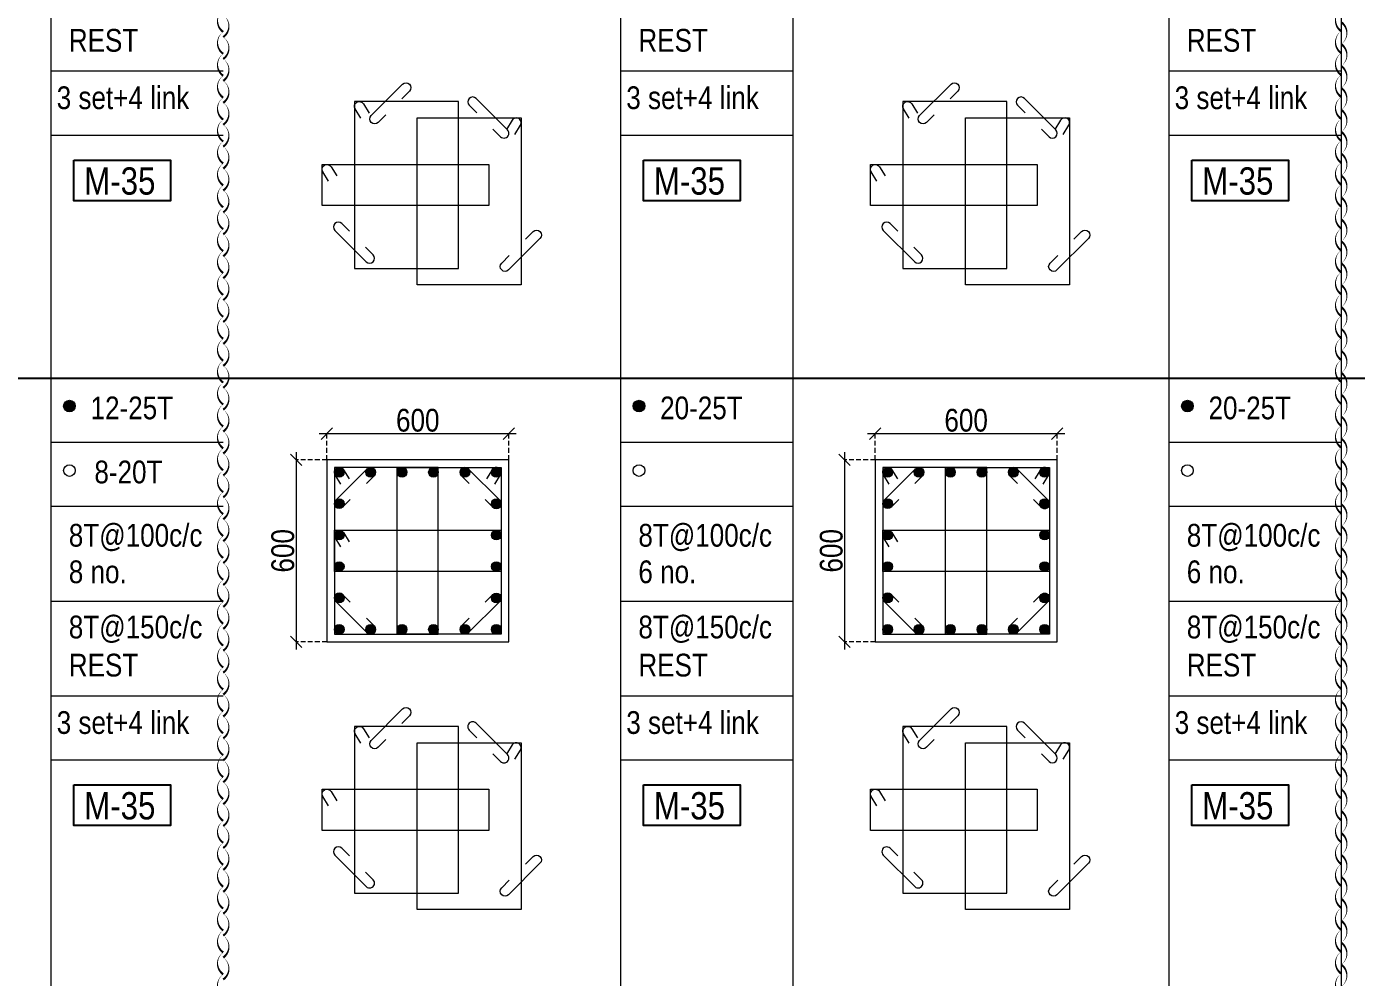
# Model space of a CAD drawing. Header units: millimetres. Extents: x 1112055 to 3390982, y -148532 to 766891.
# Drawn here: x 2247999 to 2265539, y 652073 to 664612 of the extents above; entities that cross this region are included whole.
import ezdxf
from ezdxf.enums import TextEntityAlignment as Align

# ---------------------------------------------------------------- set-up
doc = ezdxf.new("R2010")
doc.units = ezdxf.units.MM
doc.header["$PDMODE"] = 35
doc.header["$PDSIZE"] = -25
doc.linetypes.add('DASHED2', pattern=[0.375, 0.25, -0.125])
doc.linetypes.add('Hidden', pattern=[9.525, 6.35, -3.175])
for name, color, linetype, lineweight in [('B COL. SIZE DIM', 220, 'Continuous', 25), ('B COLSCH', 204, 'Continuous', 20), ('B COLUMN', 1, 'Hidden', 9), ('B P.C.C', 251, 'Continuous', 0), ('B STEEL', 34, 'Continuous', 15)]:
    doc.layers.add(name, color=color, linetype=linetype, lineweight=lineweight)
doc.layers.add('B TEXT', color=7, linetype='Continuous')
doc.styles.add('dim inside', font='romans.shx', dxfattribs={"width": 0.8, "height": 125})
doc.styles.add('SWINC', font='swissc.ttf')
doc.dimstyles.new('dim inside', dxfattribs={"dimtxt": 125, "dimasz": 100, "dimexe": 0, "dimexo": 0, "dimgap": 10, "dimtad": 0, "dimdec": 0, "dimzin": 0, "dimdsep": 46, "dimtxsty": 'dim inside', "dimblk": 'SMALL', "dimcen": 0.09, "dimadec": 0, "dimazin": 0, "dimtfac": 1, "dimtdec": 0, "dimtofl": 0, "dimtmove": 0, "dimatfit": 3, "dimfxl": 1, "dimtolj": 1, "dimtzin": 0, "dimarcsym": 2})

# ---------------------------------------------------------------- blocks, each defined once
blk = doc.blocks.new('_Oblique')
at = {"color": 0, "linetype": 'ByBlock', "lineweight": -2}
blk.add_line((-0.5, -0.5), (0.5, 0.5), dxfattribs=at)
blk = doc.blocks.new('*D3232')
at = {"layer": 'B COL. SIZE DIM', "color": 250, "lineweight": 9, "ltscale": 250, "transparency": 16777216}
blk.add_line((2251859, 659244), (2254459, 659244), dxfattribs=at)
at = {"layer": 'B COL. SIZE DIM', "color": 250, "linetype": 'DASHED2', "lineweight": 9, "ltscale": 250, "transparency": 16777216}
for p, q in [((2251959, 658899), (2251959, 659244)), ((2254359, 658899), (2254359, 659244))]:
    blk.add_line(p, q, dxfattribs=at)
at = {"layer": 'Defpoints', "color": 0, "transparency": 16777216}
for p in [(2254359, 659244), (2251959, 658899), (2254359, 658899)]:
    blk.add_point(p, dxfattribs=at)
at = {"layer": 'B COL. SIZE DIM', "color": 250, "lineweight": 9, "transparency": 16777216, "xscale": 150, "yscale": 150, "zscale": 150, "rotation": 180}
blk.add_blockref('_Oblique', (2251959, 659244), dxfattribs=at)
at = {"layer": 'B COL. SIZE DIM', "color": 250, "lineweight": 9, "transparency": 16777216, "xscale": 150, "yscale": 150, "zscale": 150}
blk.add_blockref('_Oblique', (2254359, 659244), dxfattribs=at)
at = {"layer": 'B COL. SIZE DIM', "color": 6, "transparency": 16777216, "insert": (2253159, 659419), "char_height": 300, "attachment_point": 5, "style": 'SWINC'}
blk.add_mtext('\\A1;600', dxfattribs=at)
blk = doc.blocks.new('*D3233')
at = {"layer": 'B COL. SIZE DIM', "color": 250, "lineweight": 9, "ltscale": 250, "transparency": 16777216}
blk.add_line((2251555, 658999), (2251555, 656399), dxfattribs=at)
at = {"layer": 'B COL. SIZE DIM', "color": 250, "linetype": 'DASHED2', "lineweight": 9, "ltscale": 250, "transparency": 16777216}
for p, q in [((2251959, 658899), (2251555, 658899)), ((2251959, 656499), (2251555, 656499))]:
    blk.add_line(p, q, dxfattribs=at)
at = {"layer": 'Defpoints', "color": 0, "transparency": 16777216}
for p in [(2251959, 658899), (2251555, 656499), (2251959, 656499)]:
    blk.add_point(p, dxfattribs=at)
at = {"layer": 'B COL. SIZE DIM', "color": 250, "lineweight": 9, "transparency": 16777216, "xscale": 150, "yscale": 150, "zscale": 150}
for p, rotation in [((2251555, 658899), 90), ((2251555, 656499), 270)]:
    blk.add_blockref('_Oblique', p, dxfattribs=dict(at, rotation=rotation))
at = {"layer": 'B COL. SIZE DIM', "color": 6, "transparency": 16777216, "insert": (2251380, 657699), "char_height": 300, "attachment_point": 5, "rotation": 90, "style": 'SWINC'}
blk.add_mtext('\\A1;600', dxfattribs=at)
blk = doc.blocks.new('*D3242')
at = {"layer": 'B COL. SIZE DIM', "color": 250, "lineweight": 9, "ltscale": 250, "transparency": 16777216}
blk.add_line((2259092, 659244), (2261692, 659244), dxfattribs=at)
at = {"layer": 'B COL. SIZE DIM', "color": 250, "linetype": 'DASHED2', "lineweight": 9, "ltscale": 250, "transparency": 16777216}
for p, q in [((2259192, 658899), (2259192, 659244)), ((2261592, 658899), (2261592, 659244))]:
    blk.add_line(p, q, dxfattribs=at)
at = {"layer": 'Defpoints', "color": 0, "transparency": 16777216}
for p in [(2261592, 659244), (2259192, 658899), (2261592, 658899)]:
    blk.add_point(p, dxfattribs=at)
at = {"layer": 'B COL. SIZE DIM', "color": 250, "lineweight": 9, "transparency": 16777216, "xscale": 150, "yscale": 150, "zscale": 150, "rotation": 180}
blk.add_blockref('_Oblique', (2259192, 659244), dxfattribs=at)
at = {"layer": 'B COL. SIZE DIM', "color": 250, "lineweight": 9, "transparency": 16777216, "xscale": 150, "yscale": 150, "zscale": 150}
blk.add_blockref('_Oblique', (2261592, 659244), dxfattribs=at)
at = {"layer": 'B COL. SIZE DIM', "color": 6, "transparency": 16777216, "insert": (2260392, 659419), "char_height": 300, "attachment_point": 5, "style": 'SWINC'}
blk.add_mtext('\\A1;600', dxfattribs=at)
blk = doc.blocks.new('*D3243')
at = {"layer": 'B COL. SIZE DIM', "color": 250, "lineweight": 9, "ltscale": 250, "transparency": 16777216}
blk.add_line((2258789, 658999), (2258789, 656399), dxfattribs=at)
at = {"layer": 'B COL. SIZE DIM', "color": 250, "linetype": 'DASHED2', "lineweight": 9, "ltscale": 250, "transparency": 16777216}
for p, q in [((2259192, 658899), (2258789, 658899)), ((2259192, 656499), (2258789, 656499))]:
    blk.add_line(p, q, dxfattribs=at)
at = {"layer": 'Defpoints', "color": 0, "transparency": 16777216}
for p in [(2259192, 658899), (2258789, 656499), (2259192, 656499)]:
    blk.add_point(p, dxfattribs=at)
at = {"layer": 'B COL. SIZE DIM', "color": 250, "lineweight": 9, "transparency": 16777216, "xscale": 150, "yscale": 150, "zscale": 150}
for p, rotation in [((2258789, 658899), 90), ((2258789, 656499), 270)]:
    blk.add_blockref('_Oblique', p, dxfattribs=dict(at, rotation=rotation))
at = {"layer": 'B COL. SIZE DIM', "color": 6, "transparency": 16777216, "insert": (2258614, 657699), "char_height": 300, "attachment_point": 5, "rotation": 90, "style": 'SWINC'}
blk.add_mtext('\\A1;600', dxfattribs=at)

msp = doc.modelspace()

# ---------------------------------------------------------------- hatches: boundary and pattern name
at = {"layer": 'B STEEL', "lineweight": 9, "ltscale": 0.5}
h = msp.add_hatch(color=34, dxfattribs=at)
edge = h.paths.add_edge_path()
edge.add_arc((2248564.7, 659608), 76.8, 0, 360)
h = msp.add_hatch(color=34, dxfattribs=at)
edge = h.paths.add_edge_path()
edge.add_arc((2256077.2, 659608), 76.8, 0, 360)
h = msp.add_hatch(color=34, dxfattribs=at)
edge = h.paths.add_edge_path()
edge.add_arc((2263310.8, 659608), 76.8, 0, 360)
h = msp.add_hatch(color=34, dxfattribs=at)
edge = h.paths.add_edge_path()
edge.add_arc((2252122.9, 658734.8), 64, 0, 360)
h = msp.add_hatch(color=34, dxfattribs=at)
edge = h.paths.add_edge_path()
edge.add_arc((2252537.3, 658734.8), 64, 180, 540, ccw=False)
at = {"layer": 'B STEEL'}
h = msp.add_hatch(color=34, dxfattribs=at)
edge = h.paths.add_edge_path()
edge.add_arc((2252951.7, 658734.8), 64, 0, 360)
h = msp.add_hatch(color=34, dxfattribs=at)
edge = h.paths.add_edge_path()
edge.add_arc((2253366.1, 658734.8), 64, 0, 360)
at = {"layer": 'B STEEL', "lineweight": 9, "ltscale": 0.5}
h = msp.add_hatch(color=34, dxfattribs=at)
edge = h.paths.add_edge_path()
edge.add_arc((2253780.4, 658734.8), 64, 180, 540, ccw=False)
h = msp.add_hatch(color=34, dxfattribs=at)
edge = h.paths.add_edge_path()
edge.add_arc((2254194.8, 658734.8), 64, 180, 540, ccw=False)
h = msp.add_hatch(color=34, dxfattribs=at)
edge = h.paths.add_edge_path()
edge.add_arc((2259356.4, 658734.8), 64, 0, 360)
h = msp.add_hatch(color=34, dxfattribs=at)
edge = h.paths.add_edge_path()
edge.add_arc((2259770.8, 658734.8), 64, 180, 540, ccw=False)
at = {"layer": 'B STEEL'}
h = msp.add_hatch(color=34, dxfattribs=at)
edge = h.paths.add_edge_path()
edge.add_arc((2260185.2, 658734.8), 64, 0, 360)
h = msp.add_hatch(color=34, dxfattribs=at)
edge = h.paths.add_edge_path()
edge.add_arc((2260599.6, 658734.8), 64, 0, 360)
at = {"layer": 'B STEEL', "lineweight": 9, "ltscale": 0.5}
h = msp.add_hatch(color=34, dxfattribs=at)
edge = h.paths.add_edge_path()
edge.add_arc((2261014, 658734.8), 64, 180, 540, ccw=False)
h = msp.add_hatch(color=34, dxfattribs=at)
edge = h.paths.add_edge_path()
edge.add_arc((2261428.4, 658734.8), 64, 180, 540, ccw=False)
h = msp.add_hatch(color=34, dxfattribs=at)
edge = h.paths.add_edge_path()
edge.add_arc((2252122.9, 658320.4), 64, 0, 360)
h = msp.add_hatch(color=34, dxfattribs=at)
edge = h.paths.add_edge_path()
edge.add_arc((2254194.8, 658320.4), 64, 180, 540, ccw=False)
h = msp.add_hatch(color=34, dxfattribs=at)
edge = h.paths.add_edge_path()
edge.add_arc((2259356.4, 658320.4), 64, 0, 360)
h = msp.add_hatch(color=34, dxfattribs=at)
edge = h.paths.add_edge_path()
edge.add_arc((2261428.4, 658320.4), 64, 180, 540, ccw=False)
at = {"layer": 'B STEEL'}
h = msp.add_hatch(color=34, dxfattribs=at)
edge = h.paths.add_edge_path()
edge.add_arc((2252122.9, 657906), 64, 0, 360)
h = msp.add_hatch(color=34, dxfattribs=at)
edge = h.paths.add_edge_path()
edge.add_arc((2254194.8, 657906), 64, 0, 360)
h = msp.add_hatch(color=34, dxfattribs=at)
edge = h.paths.add_edge_path()
edge.add_arc((2259356.4, 657906), 64, 0, 360)
h = msp.add_hatch(color=34, dxfattribs=at)
edge = h.paths.add_edge_path()
edge.add_arc((2261428.4, 657906), 64, 0, 360)
h = msp.add_hatch(color=34, dxfattribs=at)
edge = h.paths.add_edge_path()
edge.add_arc((2252122.9, 657491.6), 64, 0, 360)
h = msp.add_hatch(color=34, dxfattribs=at)
edge = h.paths.add_edge_path()
edge.add_arc((2254194.8, 657491.6), 64, 0, 360)
h = msp.add_hatch(color=34, dxfattribs=at)
edge = h.paths.add_edge_path()
edge.add_arc((2259356.4, 657491.6), 64, 0, 360)
h = msp.add_hatch(color=34, dxfattribs=at)
edge = h.paths.add_edge_path()
edge.add_arc((2261428.4, 657491.6), 64, 0, 360)
at = {"layer": 'B STEEL', "lineweight": 9, "ltscale": 0.5}
h = msp.add_hatch(color=34, dxfattribs=at)
edge = h.paths.add_edge_path()
edge.add_arc((2252122.9, 657077.2), 64, 0, 360)
h = msp.add_hatch(color=34, dxfattribs=at)
edge = h.paths.add_edge_path()
edge.add_arc((2254194.8, 657077.2), 64, 180, 540, ccw=False)
h = msp.add_hatch(color=34, dxfattribs=at)
edge = h.paths.add_edge_path()
edge.add_arc((2259356.4, 657077.2), 64, 0, 360)
h = msp.add_hatch(color=34, dxfattribs=at)
edge = h.paths.add_edge_path()
edge.add_arc((2261428.4, 657077.2), 64, 180, 540, ccw=False)
h = msp.add_hatch(color=34, dxfattribs=at)
edge = h.paths.add_edge_path()
edge.add_arc((2252122.9, 656662.8), 64, 0, 360, ccw=False)
h = msp.add_hatch(color=34, dxfattribs=at)
edge = h.paths.add_edge_path()
edge.add_arc((2252537.3, 656662.8), 64, -180, 180)
at = {"layer": 'B STEEL'}
h = msp.add_hatch(color=34, dxfattribs=at)
edge = h.paths.add_edge_path()
edge.add_arc((2252951.7, 656662.8), 64, 0, 360)
h = msp.add_hatch(color=34, dxfattribs=at)
edge = h.paths.add_edge_path()
edge.add_arc((2253366.1, 656662.8), 64, 0, 360)
at = {"layer": 'B STEEL', "lineweight": 9, "ltscale": 0.5}
h = msp.add_hatch(color=34, dxfattribs=at)
edge = h.paths.add_edge_path()
edge.add_arc((2253780.4, 656662.8), 64, -180, 180)
h = msp.add_hatch(color=34, dxfattribs=at)
edge = h.paths.add_edge_path()
edge.add_arc((2254194.8, 656662.8), 64, -180, 180)
h = msp.add_hatch(color=34, dxfattribs=at)
edge = h.paths.add_edge_path()
edge.add_arc((2259356.4, 656662.8), 64, 0, 360, ccw=False)
h = msp.add_hatch(color=34, dxfattribs=at)
edge = h.paths.add_edge_path()
edge.add_arc((2259770.8, 656662.8), 64, -180, 180)
at = {"layer": 'B STEEL'}
h = msp.add_hatch(color=34, dxfattribs=at)
edge = h.paths.add_edge_path()
edge.add_arc((2260185.2, 656662.8), 64, 0, 360)
h = msp.add_hatch(color=34, dxfattribs=at)
edge = h.paths.add_edge_path()
edge.add_arc((2260599.6, 656662.8), 64, 0, 360)
at = {"layer": 'B STEEL', "lineweight": 9, "ltscale": 0.5}
h = msp.add_hatch(color=34, dxfattribs=at)
edge = h.paths.add_edge_path()
edge.add_arc((2261014, 656662.8), 64, -180, 180)
h = msp.add_hatch(color=34, dxfattribs=at)
edge = h.paths.add_edge_path()
edge.add_arc((2261428.4, 656662.8), 64, -180, 180)

# ---------------------------------------------------------------- linework, layer by layer
msp.add_line((2203002.6, 659976.3), (2389841.5, 659976.3))
at = {"layer": 'B COLSCH', "color": 250, "lineweight": 0}
for p, q in [((2248318.4, 676456), (2248318.4, 627016.9)), ((2258105.3, 676456), (2258105.3, 618141.8)), ((2263064.5, 676456), (2263064.5, 627016.9)), ((2265338.9, 676456), (2265338.9, 618141.8)), ((2255830.9, 668216.1), (2255830.9, 627016.9)), ((2248318.4, 664026.6), (2250592.8, 664026.6)), ((2255830.9, 664026.6), (2258105.3, 664026.6)), ((2263064.5, 664026.6), (2265338.9, 664026.6)), ((2248318.4, 663181.6), (2250592.8, 663181.6)), ((2255830.9, 663181.6), (2258105.3, 663181.6)), ((2263064.5, 663181.6), (2265338.9, 663181.6)), ((2203002.6, 659976.3), (2375997.6, 659976.3)), ((2248318.4, 659131.3), (2250592.8, 659131.3)), ((2255830.9, 659131.3), (2258105.3, 659131.3)), ((2263064.5, 659131.3), (2265338.9, 659131.3)), ((2248318.4, 658286.3), (2250592.8, 658286.3)), ((2255830.9, 658286.3), (2258105.3, 658286.3)), ((2263064.5, 658286.3), (2265338.9, 658286.3)), ((2248318.4, 657036.5), (2250592.8, 657036.5)), ((2255830.9, 657036.5), (2258105.3, 657036.5)), ((2263064.5, 657036.5), (2265338.9, 657036.5)), ((2248318.4, 655786.7), (2250592.8, 655786.7)), ((2255830.9, 655786.7), (2258105.3, 655786.7)), ((2263064.5, 655786.7), (2265338.9, 655786.7)), ((2248318.4, 654941.7), (2250592.8, 654941.7)), ((2255830.9, 654941.7), (2258105.3, 654941.7)), ((2263064.5, 654941.7), (2265338.9, 654941.7))]:
    msp.add_line(p, q, dxfattribs=at)
at = {"layer": 'B COLUMN', "color": 1, "linetype": 'ByBlock', "lineweight": 20}
for points in [[(2251958.9, 656498.8), (2254358.9, 656498.8), (2254358.9, 658898.8), (2251958.9, 658898.8)], [(2259192.4, 656498.8), (2261592.4, 656498.8), (2261592.4, 658898.8), (2259192.4, 658898.8)]]:
    msp.add_lwpolyline(points, close=True, dxfattribs=at)
at = {"layer": 'B P.C.C', "color": 3, "lineweight": 0}
for points in [[(2250592.8, 664831, 0, 28.9, 0.5205671), (2250592.8, 664542, 0, 28.9, 0.5205671), (2250592.8, 664252.9, 0, 28.9, 0.5205671), (2250592.8, 663963.9, 0, 28.9, 0.5205671), (2250592.8, 663674.9, 0, 28.9, 0.5205671), (2250592.8, 663385.8, 0, 28.9, 0.5205671), (2250592.8, 663096.8, 0, 28.9, 0.5205671), (2250592.8, 662807.8, 0, 28.9, 0.5205671), (2250592.8, 662518.7, 0, 28.9, 0.5205671), (2250592.8, 662229.7, 0, 28.9, 0.5205671), (2250592.8, 661940.7, 0, 28.9, 0.5205671), (2250592.8, 661651.7, 0, 28.9, 0.5205671), (2250592.8, 661362.6, 0, 28.9, 0.5205671), (2250592.8, 661073.6, 0, 28.9, 0.5205671), (2250592.8, 660784.6, 0, 28.9, 0.5205671), (2250592.8, 660495.5, 0, 28.9, 0.5205671), (2250592.8, 660206.5, 0, 28.9, 0.5205671), (2250592.8, 659917.5, 0, 28.9, 0.5205671), (2250592.8, 659628.4, 0, 28.9, 0.5205671), (2250592.8, 659339.4, 0, 28.9, 0.5205671), (2250592.8, 659050.4, 0, 28.9, 0.5205671), (2250592.8, 658761.4, 0, 28.9, 0.5205671), (2250592.8, 658472.3, 0, 28.9, 0.5205671), (2250592.8, 658183.3, 0, 28.9, 0.5205671), (2250592.8, 657894.3, 0, 28.9, 0.5205671), (2250592.8, 657605.2, 0, 28.9, 0.5205671), (2250592.8, 657316.2, 0, 28.9, 0.5205671), (2250592.8, 657027.2, 0, 28.9, 0.5205671), (2250592.8, 656738.1, 0, 28.9, 0.5205671), (2250592.8, 656449.1, 0, 28.9, 0.5205671), (2250592.8, 656160.1, 0, 28.9, 0.5205671), (2250592.8, 655871.1, 0, 28.9, 0.5205671), (2250592.8, 655582, 0, 28.9, 0.5205671), (2250592.8, 655293, 0, 28.9, 0.5205671), (2250592.8, 655004, 0, 28.9, 0.5205671), (2250592.8, 654714.9, 0, 28.9, 0.5205671), (2250592.8, 654425.9, 0, 28.9, 0.5205671), (2250592.8, 654136.9, 0, 28.9, 0.5205671), (2250592.8, 653847.8, 0, 28.9, 0.5205671), (2250592.8, 653558.8, 0, 28.9, 0.5205671), (2250592.8, 653269.8, 0, 28.9, 0.5205671), (2250592.8, 652980.8, 0, 28.9, 0.5205671), (2250592.8, 652691.7, 0, 28.9, 0.5205671), (2250592.8, 652402.7, 0, 28.9, 0.5205671), (2250592.8, 652113.7, 0, 28.9, 0.5205671), (2250592.8, 651824.6, 0, 28.9, 0.5205671)], [(2250592.8, 664763.3, 0, 28.9, -0.5205671), (2250592.8, 664474.3, 0, 28.9, -0.5205671), (2250592.8, 664185.3, 0, 28.9, -0.5205671), (2250592.8, 663896.2, 0, 28.9, -0.5205671), (2250592.8, 663607.2, 0, 28.9, -0.5205671), (2250592.8, 663318.2, 0, 28.9, -0.5205671), (2250592.8, 663029.2, 0, 28.9, -0.5205671), (2250592.8, 662740.1, 0, 28.9, -0.5205671), (2250592.8, 662451.1, 0, 28.9, -0.5205671), (2250592.8, 662162.1, 0, 28.9, -0.5205671), (2250592.8, 661873, 0, 28.9, -0.5205671), (2250592.8, 661584, 0, 28.9, -0.5205671), (2250592.8, 661295, 0, 28.9, -0.5205671), (2250592.8, 661005.9, 0, 28.9, -0.5205671), (2250592.8, 660716.9, 0, 28.9, -0.5205671), (2250592.8, 660427.9, 0, 28.9, -0.5205671), (2250592.8, 660138.9, 0, 28.9, -0.5205671), (2250592.8, 659849.8, 0, 28.9, -0.5205671), (2250592.8, 659560.8, 0, 28.9, -0.5205671), (2250592.8, 659271.8, 0, 28.9, -0.5205671), (2250592.8, 658982.7, 0, 28.9, -0.5205671), (2250592.8, 658693.7, 0, 28.9, -0.5205671), (2250592.8, 658404.7, 0, 28.9, -0.5205671), (2250592.8, 658115.6, 0, 28.9, -0.5205671), (2250592.8, 657826.6, 0, 28.9, -0.5205671), (2250592.8, 657537.6, 0, 28.9, -0.5205671), (2250592.8, 657248.6, 0, 28.9, -0.5205671), (2250592.8, 656959.5, 0, 28.9, -0.5205671), (2250592.8, 656670.5, 0, 28.9, -0.5205671), (2250592.8, 656381.5, 0, 28.9, -0.5205671), (2250592.8, 656092.4, 0, 28.9, -0.5205671), (2250592.8, 655803.4, 0, 28.9, -0.5205671), (2250592.8, 655514.4, 0, 28.9, -0.5205671), (2250592.8, 655225.3, 0, 28.9, -0.5205671), (2250592.8, 654936.3, 0, 28.9, -0.5205671), (2250592.8, 654647.3, 0, 28.9, -0.5205671), (2250592.8, 654358.3, 0, 28.9, -0.5205671), (2250592.8, 654069.2, 0, 28.9, -0.5205671), (2250592.8, 653780.2, 0, 28.9, -0.5205671), (2250592.8, 653491.2, 0, 28.9, -0.5205671), (2250592.8, 653202.1, 0, 28.9, -0.5205671), (2250592.8, 652913.1, 0, 28.9, -0.5205671), (2250592.8, 652624.1, 0, 28.9, -0.5205671), (2250592.8, 652335, 0, 28.9, -0.5205671), (2250592.8, 652046, 0, 28.9, -0.5205671)], [(2265338.9, 664840.5, 0, 28.9, 0.5205671), (2265338.9, 664551.5, 0, 28.9, 0.5205671), (2265338.9, 664262.4, 0, 28.9, 0.5205671), (2265338.9, 663973.4, 0, 28.9, 0.5205671), (2265338.9, 663684.4, 0, 28.9, 0.5205671), (2265338.9, 663395.3, 0, 28.9, 0.5205671), (2265338.9, 663106.3, 0, 28.9, 0.5205671), (2265338.9, 662817.3, 0, 28.9, 0.5205671), (2265338.9, 662528.2, 0, 28.9, 0.5205671), (2265338.9, 662239.2, 0, 28.9, 0.5205671), (2265338.9, 661950.2, 0, 28.9, 0.5205671), (2265338.9, 661661.2, 0, 28.9, 0.5205671), (2265338.9, 661372.1, 0, 28.9, 0.5205671), (2265338.9, 661083.1, 0, 28.9, 0.5205671), (2265338.9, 660794.1, 0, 28.9, 0.5205671), (2265338.9, 660505, 0, 28.9, 0.5205671), (2265338.9, 660216, 0, 28.9, 0.5205671), (2265338.9, 659927, 0, 28.9, 0.5205671), (2265338.9, 659637.9, 0, 28.9, 0.5205671), (2265338.9, 659348.9, 0, 28.9, 0.5205671), (2265338.9, 659059.9, 0, 28.9, 0.5205671), (2265338.9, 658770.9, 0, 28.9, 0.5205671), (2265338.9, 658481.8, 0, 28.9, 0.5205671), (2265338.9, 658192.8, 0, 28.9, 0.5205671), (2265338.9, 657903.8, 0, 28.9, 0.5205671), (2265338.9, 657614.7, 0, 28.9, 0.5205671), (2265338.9, 657325.7, 0, 28.9, 0.5205671), (2265338.9, 657036.7, 0, 28.9, 0.5205671), (2265338.9, 656747.6, 0, 28.9, 0.5205671), (2265338.9, 656458.6, 0, 28.9, 0.5205671), (2265338.9, 656169.6, 0, 28.9, 0.5205671), (2265338.9, 655880.6, 0, 28.9, 0.5205671), (2265338.9, 655591.5, 0, 28.9, 0.5205671), (2265338.9, 655302.5, 0, 28.9, 0.5205671), (2265338.9, 655013.5, 0, 28.9, 0.5205671), (2265338.9, 654724.4, 0, 28.9, 0.5205671), (2265338.9, 654435.4, 0, 28.9, 0.5205671), (2265338.9, 654146.4, 0, 28.9, 0.5205671), (2265338.9, 653857.3, 0, 28.9, 0.5205671), (2265338.9, 653568.3, 0, 28.9, 0.5205671), (2265338.9, 653279.3, 0, 28.9, 0.5205671), (2265338.9, 652990.3, 0, 28.9, 0.5205671), (2265338.9, 652701.2, 0, 28.9, 0.5205671), (2265338.9, 652412.2, 0, 28.9, 0.5205671), (2265338.9, 652123.2, 0, 28.9, 0.5205671), (2265338.9, 651834.1, 0, 28.9, 0.5205671)], [(2265338.9, 651952.7, 0, 28.9, 0.5205671), (2265338.9, 652241.8, 0, 28.9, 0.5205671), (2265338.9, 652530.8, 0, 28.9, 0.5205671), (2265338.9, 652819.8, 0, 28.9, 0.5205671), (2265338.9, 653108.8, 0, 28.9, 0.5205671), (2265338.9, 653397.9, 0, 28.9, 0.5205671), (2265338.9, 653686.9, 0, 28.9, 0.5205671), (2265338.9, 653975.9, 0, 28.9, 0.5205671), (2265338.9, 654265, 0, 28.9, 0.5205671), (2265338.9, 654554, 0, 28.9, 0.5205671), (2265338.9, 654843, 0, 28.9, 0.5205671), (2265338.9, 655132.1, 0, 28.9, 0.5205671), (2265338.9, 655421.1, 0, 28.9, 0.5205671), (2265338.9, 655710.1, 0, 28.9, 0.5205671), (2265338.9, 655999.1, 0, 28.9, 0.5205671), (2265338.9, 656288.2, 0, 28.9, 0.5205671), (2265338.9, 656577.2, 0, 28.9, 0.5205671), (2265338.9, 656866.2, 0, 28.9, 0.5205671), (2265338.9, 657155.3, 0, 28.9, 0.5205671), (2265338.9, 657444.3, 0, 28.9, 0.5205671), (2265338.9, 657733.3, 0, 28.9, 0.5205671), (2265338.9, 658022.4, 0, 28.9, 0.5205671), (2265338.9, 658311.4, 0, 28.9, 0.5205671), (2265338.9, 658600.4, 0, 28.9, 0.5205671), (2265338.9, 658889.4, 0, 28.9, 0.5205671), (2265338.9, 659178.5, 0, 28.9, 0.5205671), (2265338.9, 659467.5, 0, 28.9, 0.5205671), (2265338.9, 659756.5, 0, 28.9, 0.5205671), (2265338.9, 660045.6, 0, 28.9, 0.5205671), (2265338.9, 660334.6, 0, 28.9, 0.5205671), (2265338.9, 660623.6, 0, 28.9, 0.5205671), (2265338.9, 660912.7, 0, 28.9, 0.5205671), (2265338.9, 661201.7, 0, 28.9, 0.5205671), (2265338.9, 661490.7, 0, 28.9, 0.5205671), (2265338.9, 661779.7, 0, 28.9, 0.5205671), (2265338.9, 662068.8, 0, 28.9, 0.5205671), (2265338.9, 662357.8, 0, 28.9, 0.5205671), (2265338.9, 662646.8, 0, 28.9, 0.5205671), (2265338.9, 662935.9, 0, 28.9, 0.5205671), (2265338.9, 663224.9, 0, 28.9, 0.5205671), (2265338.9, 663513.9, 0, 28.9, 0.5205671), (2265338.9, 663803, 0, 28.9, 0.5205671), (2265338.9, 664092, 0, 28.9, 0.5205671), (2265338.9, 664381, 0, 28.9, 0.5205671), (2265338.9, 664670, 0, 28.9, 0.5205671)]]:
    msp.add_lwpolyline(points, format="xyseb", dxfattribs=at)
at = {"layer": 'B STEEL', "color": 34, "lineweight": 9, "ltscale": 0.5}
for points in [[(2252735.9, 663448.5), (2252635.1, 663347.6, -1), (2252544.5, 663438.2), (2252958.9, 663852.5, -1), (2253049.5, 663762), (2252948.6, 663661.1)], [(2259969.5, 663448.5), (2259868.6, 663347.6, -1), (2259778.1, 663438.2), (2260192.5, 663852.5, -1), (2260283, 663762), (2260182.2, 663661.1)], [(2252407.1, 663404), (2252332.4, 663525.5, -1), (2252441.4, 663592.6), (2252516.2, 663471.1)], [(2254150.6, 663261), (2254251.4, 663160.1, 1), (2254342, 663250.6), (2253927.6, 663665, 1), (2253837, 663574.5), (2253937.9, 663473.6)], [(2259640.7, 663404), (2259565.9, 663525.5, -1), (2259674.9, 663592.6), (2259749.7, 663471.1)], [(2261384.1, 663261), (2261485, 663160.1, 1), (2261575.5, 663250.6), (2261161.1, 663665, 1), (2261070.6, 663574.5), (2261171.5, 663473.6)], [(2254438.6, 663189.4), (2254513.4, 663310.9, 1), (2254404.3, 663378), (2254329.5, 663256.5)], [(2261672.1, 663189.4), (2261746.9, 663310.9, 1), (2261637.9, 663378), (2261563.1, 663256.5)], [(2251981.2, 662575.2), (2251906.4, 662696.7, -1), (2252015.5, 662763.8), (2252090.2, 662642.3)], [(2259214.7, 662575.2), (2259140, 662696.7, -1), (2259249, 662763.8), (2259323.8, 662642.3)], [(2252256.8, 661914.8), (2252156, 662015.7, 1), (2252065.4, 661925.2), (2252479.8, 661510.8, 1), (2252570.3, 661601.3), (2252469.5, 661702.2)], [(2259490.4, 661914.8), (2259389.5, 662015.7, 1), (2259299, 661925.2), (2259713.4, 661510.8, 1), (2259803.9, 661601.3), (2259703, 661702.2)], [(2254579.1, 661806.9), (2254680, 661907.8, -1), (2254770.5, 661817.2), (2254356.1, 661402.9, -1), (2254265.6, 661493.4), (2254366.5, 661594.3)], [(2261812.7, 661806.9), (2261913.5, 661907.8, -1), (2262004.1, 661817.2), (2261589.7, 661402.9, -1), (2261499.1, 661493.4), (2261600, 661594.3)], [(2252143.1, 658579.7), (2252068.4, 658701.2, -1), (2252177.4, 658768.3), (2252252.2, 658646.8)], [(2252269, 658376), (2252168.1, 658275.1, -1), (2252077.6, 658365.6), (2252492, 658780, -1), (2252582.5, 658689.5), (2252481.7, 658588.6)], [(2254048.7, 658376), (2254149.6, 658275.1, 1), (2254240.1, 658365.6), (2253825.7, 658780, 1), (2253735.2, 658689.5), (2253836, 658588.6)], [(2254174.6, 658579.7), (2254249.4, 658701.2, 1), (2254140.3, 658768.3), (2254065.6, 658646.8)], [(2259376.7, 658579.7), (2259301.9, 658701.2, -1), (2259410.9, 658768.3), (2259485.7, 658646.8)], [(2259502.6, 658376), (2259401.7, 658275.1, -1), (2259311.2, 658365.6), (2259725.5, 658780, -1), (2259816.1, 658689.5), (2259715.2, 658588.6)], [(2261282.2, 658376), (2261383.1, 658275.1, 1), (2261473.7, 658365.6), (2261059.3, 658780, 1), (2260968.7, 658689.5), (2261069.6, 658588.6)], [(2261408.1, 658579.7), (2261482.9, 658701.2, 1), (2261373.9, 658768.3), (2261299.1, 658646.8)], [(2252143.1, 657750.9), (2252068.4, 657872.4, -1), (2252177.4, 657939.5), (2252252.2, 657818.1)], [(2259376.7, 657750.9), (2259301.9, 657872.4, -1), (2259410.9, 657939.5), (2259485.7, 657818.1)], [(2252269, 657021.6), (2252168.1, 657122.5, 1), (2252077.6, 657031.9), (2252492, 656617.5, 1), (2252582.5, 656708.1), (2252481.7, 656808.9)], [(2254048.7, 657021.6), (2254149.6, 657122.5, -1), (2254240.1, 657031.9), (2253825.7, 656617.5, -1), (2253735.2, 656708.1), (2253836, 656808.9)], [(2259502.6, 657021.6), (2259401.7, 657122.5, 1), (2259311.2, 657031.9), (2259725.5, 656617.5, 1), (2259816.1, 656708.1), (2259715.2, 656808.9)], [(2261282.2, 657021.6), (2261383.1, 657122.5, -1), (2261473.7, 657031.9), (2261059.3, 656617.5, -1), (2260968.7, 656708.1), (2261069.6, 656808.9)], [(2252735.9, 655208.6), (2252635.1, 655107.8, -1), (2252544.5, 655198.3), (2252958.9, 655612.7, -1), (2253049.5, 655522.2), (2252948.6, 655421.3)], [(2259969.5, 655208.6), (2259868.6, 655107.8, -1), (2259778.1, 655198.3), (2260192.5, 655612.7, -1), (2260283, 655522.2), (2260182.2, 655421.3)], [(2252407.1, 655164.1), (2252332.4, 655285.6, -1), (2252441.4, 655352.7), (2252516.2, 655231.3)], [(2254150.6, 655021.1), (2254251.4, 654920.3, 1), (2254342, 655010.8), (2253927.6, 655425.2, 1), (2253837, 655334.6), (2253937.9, 655233.8)], [(2259640.7, 655164.1), (2259565.9, 655285.6, -1), (2259674.9, 655352.7), (2259749.7, 655231.3)], [(2261384.1, 655021.1), (2261485, 654920.3, 1), (2261575.5, 655010.8), (2261161.1, 655425.2, 1), (2261070.6, 655334.6), (2261171.5, 655233.8)], [(2254438.6, 654949.6), (2254513.4, 655071, 1), (2254404.3, 655138.2), (2254329.5, 655016.7)], [(2261672.1, 654949.6), (2261746.9, 655071, 1), (2261637.9, 655138.2), (2261563.1, 655016.7)], [(2251981.2, 654335.4), (2251906.4, 654456.8, -1), (2252015.5, 654524), (2252090.2, 654402.5)], [(2259214.7, 654335.4), (2259140, 654456.8, -1), (2259249, 654524), (2259323.8, 654402.5)], [(2252256.8, 653675), (2252156, 653775.9, 1), (2252065.4, 653685.3), (2252479.8, 653270.9, 1), (2252570.3, 653361.5), (2252469.5, 653462.3)], [(2259490.4, 653675), (2259389.5, 653775.9, 1), (2259299, 653685.3), (2259713.4, 653270.9, 1), (2259803.9, 653361.5), (2259703, 653462.3)], [(2254579.1, 653567.1), (2254680, 653667.9, -1), (2254770.5, 653577.4), (2254356.1, 653163, -1), (2254265.6, 653253.6), (2254366.5, 653354.4)], [(2261812.7, 653567.1), (2261913.5, 653667.9, -1), (2262004.1, 653577.4), (2261589.7, 653163, -1), (2261499.1, 653253.6), (2261600, 653354.4)]]:
    msp.add_lwpolyline(points, format="xyb", dxfattribs=at)
for points in [[(2252322.9, 661423), (2253694.1, 661423), (2253694.1, 663623), (2252322.9, 663623)], [(2259556.4, 661423), (2260927.6, 661423), (2260927.6, 663623), (2259556.4, 663623)], [(2254522.9, 661208.5), (2253151.6, 661208.5), (2253151.6, 663408.5), (2254522.9, 663408.5)], [(2261756.4, 661208.5), (2260385.2, 661208.5), (2260385.2, 663408.5), (2261756.4, 663408.5)], [(2251896.9, 662794.3), (2254096.9, 662794.3), (2254096.9, 662251.8), (2251896.9, 662251.8)], [(2259130.5, 662794.3), (2261330.5, 662794.3), (2261330.5, 662251.8), (2259130.5, 662251.8)], [(2252058.9, 656598.8), (2253430.1, 656598.8), (2253430.1, 658798.8), (2252058.9, 658798.8)], [(2254258.9, 656598.8), (2252887.6, 656598.8), (2252887.6, 658798.8), (2254258.9, 658798.8)], [(2259292.4, 656598.8), (2260663.6, 656598.8), (2260663.6, 658798.8), (2259292.4, 658798.8)], [(2261492.4, 656598.8), (2260121.2, 656598.8), (2260121.2, 658798.8), (2261492.4, 658798.8)], [(2252058.9, 657970), (2254258.9, 657970), (2254258.9, 657427.6), (2252058.9, 657427.6)], [(2259292.4, 657970), (2261492.4, 657970), (2261492.4, 657427.6), (2259292.4, 657427.6)], [(2252322.9, 653183.2), (2253694.1, 653183.2), (2253694.1, 655383.2), (2252322.9, 655383.2)], [(2259556.4, 653183.2), (2260927.6, 653183.2), (2260927.6, 655383.2), (2259556.4, 655383.2)], [(2254522.9, 652968.6), (2253151.6, 652968.6), (2253151.6, 655168.6), (2254522.9, 655168.6)], [(2261756.4, 652968.6), (2260385.2, 652968.6), (2260385.2, 655168.6), (2261756.4, 655168.6)], [(2251896.9, 654554.4), (2254096.9, 654554.4), (2254096.9, 654012), (2251896.9, 654012)], [(2259130.5, 654554.4), (2261330.5, 654554.4), (2261330.5, 654012), (2259130.5, 654012)]]:
    msp.add_lwpolyline(points, close=True, dxfattribs=at)
for centre, radius in [((2248564.7, 659608), 76.8), ((2256077.2, 659608), 76.8), ((2263310.8, 659608), 76.8), ((2248564.7, 658757.7), 76.8), ((2256077.2, 658757.7), 76.8), ((2263310.8, 658757.7), 76.8), ((2252122.9, 658734.8), 64), ((2252537.3, 658734.8), 64), ((2252951.7, 658734.8), 64), ((2253366.1, 658734.8), 64), ((2253780.4, 658734.8), 64), ((2254194.8, 658734.8), 64), ((2259356.4, 658734.8), 64), ((2259770.8, 658734.8), 64), ((2260185.2, 658734.8), 64), ((2260599.6, 658734.8), 64), ((2261014, 658734.8), 64), ((2261428.4, 658734.8), 64), ((2252122.9, 658320.4), 64), ((2254194.8, 658320.4), 64), ((2259356.4, 658320.4), 64), ((2261428.4, 658320.4), 64), ((2252122.9, 657906), 64), ((2254194.8, 657906), 64), ((2259356.4, 657906), 64), ((2261428.4, 657906), 64), ((2252122.9, 657491.6), 64), ((2254194.8, 657491.6), 64), ((2259356.4, 657491.6), 64), ((2261428.4, 657491.6), 64), ((2252122.9, 657077.2), 64), ((2254194.8, 657077.2), 64), ((2259356.4, 657077.2), 64), ((2261428.4, 657077.2), 64), ((2252122.9, 656662.8), 64), ((2252537.3, 656662.8), 64), ((2252951.7, 656662.8), 64), ((2253366.1, 656662.8), 64), ((2253780.4, 656662.8), 64), ((2254194.8, 656662.8), 64), ((2259356.4, 656662.8), 64), ((2259770.8, 656662.8), 64), ((2260185.2, 656662.8), 64), ((2260599.6, 656662.8), 64), ((2261014, 656662.8), 64), ((2261428.4, 656662.8), 64)]:
    msp.add_circle(centre, radius, dxfattribs=at)
at = {"layer": 'B TEXT', "color": 1}
for points in [[(2248622.1, 662852.5), (2249896.7, 662852.5), (2249896.7, 662314.6), (2248622.1, 662314.6)], [(2256134.6, 662852.5), (2257409.2, 662852.5), (2257409.2, 662314.6), (2256134.6, 662314.6)], [(2263368.2, 662852.5), (2264642.8, 662852.5), (2264642.8, 662314.6), (2263368.2, 662314.6)], [(2248622.1, 654612.7), (2249896.7, 654612.7), (2249896.7, 654074.7), (2248622.1, 654074.7)], [(2256134.6, 654612.7), (2257409.2, 654612.7), (2257409.2, 654074.7), (2256134.6, 654074.7)], [(2263368.2, 654612.7), (2264642.8, 654612.7), (2264642.8, 654074.7), (2263368.2, 654074.7)]]:
    msp.add_lwpolyline(points, close=True, dxfattribs=at)

# ---------------------------------------------------------------- texts
at = {"layer": 'B TEXT', "style": 'SWINC'}
for s, p in [('REST', (2248556.3, 664281.1)), ('REST', (2256068.8, 664281.1)), ('REST', (2263302.4, 664281.1)), ('3 set+4 link', (2248396.6, 663524.1)), ('3 set+4 link', (2255909.2, 663524.1)), ('3 set+4 link', (2263142.7, 663524.1)), ('12-25T', (2248843.2, 659433.4)), ('20-25T', (2256355.7, 659433.4)), ('20-25T', (2263589.3, 659433.4)), ('8-20T', (2248893.8, 658588.4)), ('8T@100c/c', (2248556.3, 657753.6)), ('8T@100c/c', (2256068.8, 657753.6)), ('8T@100c/c', (2263302.4, 657753.6)), ('8 no.', (2248556.3, 657271.8)), ('6 no.', (2256068.8, 657271.8)), ('6 no.', (2263302.4, 657271.8)), ('8T@150c/c', (2248556.3, 656543.7)), ('8T@150c/c', (2256068.8, 656543.7)), ('8T@150c/c', (2263302.4, 656543.7)), ('REST', (2248556.3, 656041.3)), ('REST', (2256068.8, 656041.3)), ('REST', (2263302.4, 656041.3)), ('3 set+4 link', (2248396.6, 655284.2)), ('3 set+4 link', (2255909.2, 655284.2)), ('3 set+4 link', (2263142.7, 655284.2))]:
    msp.add_text(s, height=300, dxfattribs=at).set_placement(p)
at = {"layer": 'B TEXT', "color": 1, "style": 'SWINC'}
for p in [(2248759.4, 662288), (2256272, 662288), (2263505.5, 662288), (2248759.4, 654048.2), (2256272, 654048.2), (2263505.5, 654048.2)]:
    msp.add_text('M-35', height=360, dxfattribs=at).set_placement(p, align=Align.BOTTOM_LEFT)

# ---------------------------------------------------------------- dimensions: what is measured, and where the dimension line sits
at = {"layer": 'B COL. SIZE DIM', "color": 250, "ltscale": 250}
for base, p1, p2, picture, middle in [((2254358.9, 659243.7), (2251958.9, 658898.8), (2254358.9, 658898.8), '*D3232', (2253158.9, 659418.7)), ((2261592.4, 659243.7), (2259192.4, 658898.8), (2261592.4, 658898.8), '*D3242', (2260392.4, 659418.7))]:
    dim = msp.add_linear_dim(base=base, p1=p1, p2=p2, dimstyle='dim inside', override={"dimtxt": 300, "dimasz": 150, "dimgap": 25, "dimtad": 3, "dimlfac": 0.25, "dimtxsty": 'SWINC', "dimblk1": 'Oblique', "dimblk2": 'Oblique', "dimsah": 1, "dimdle": 100, "dimclrd": 250, "dimclre": 250, "dimclrt": 6, "dimfxl": 1000, "dimlwd": 9, "dimlwe": 9}, dxfattribs=at)
    dim.commit()
    dim.dimension.update_dxf_attribs({"geometry": picture, "text_midpoint": middle})
for base, p1, p2, picture, middle in [((2251555, 656498.8), (2251958.9, 658898.8), (2251958.9, 656498.8), '*D3233', (2251380, 657698.8)), ((2258788.5, 656498.8), (2259192.4, 658898.8), (2259192.4, 656498.8), '*D3243', (2258613.5, 657698.8))]:
    dim = msp.add_linear_dim(base=base, p1=p1, p2=p2, angle=90, dimstyle='dim inside', override={"dimtxt": 300, "dimasz": 150, "dimgap": 25, "dimtad": 3, "dimlfac": 0.25, "dimtxsty": 'SWINC', "dimblk1": 'Oblique', "dimblk2": 'Oblique', "dimsah": 1, "dimdle": 100, "dimclrd": 250, "dimclre": 250, "dimclrt": 6, "dimfxl": 1000, "dimlwd": 9, "dimlwe": 9}, dxfattribs=at)
    dim.commit()
    dim.dimension.update_dxf_attribs({"geometry": picture, "text_midpoint": middle})

doc.saveas('drawing.dxf')
